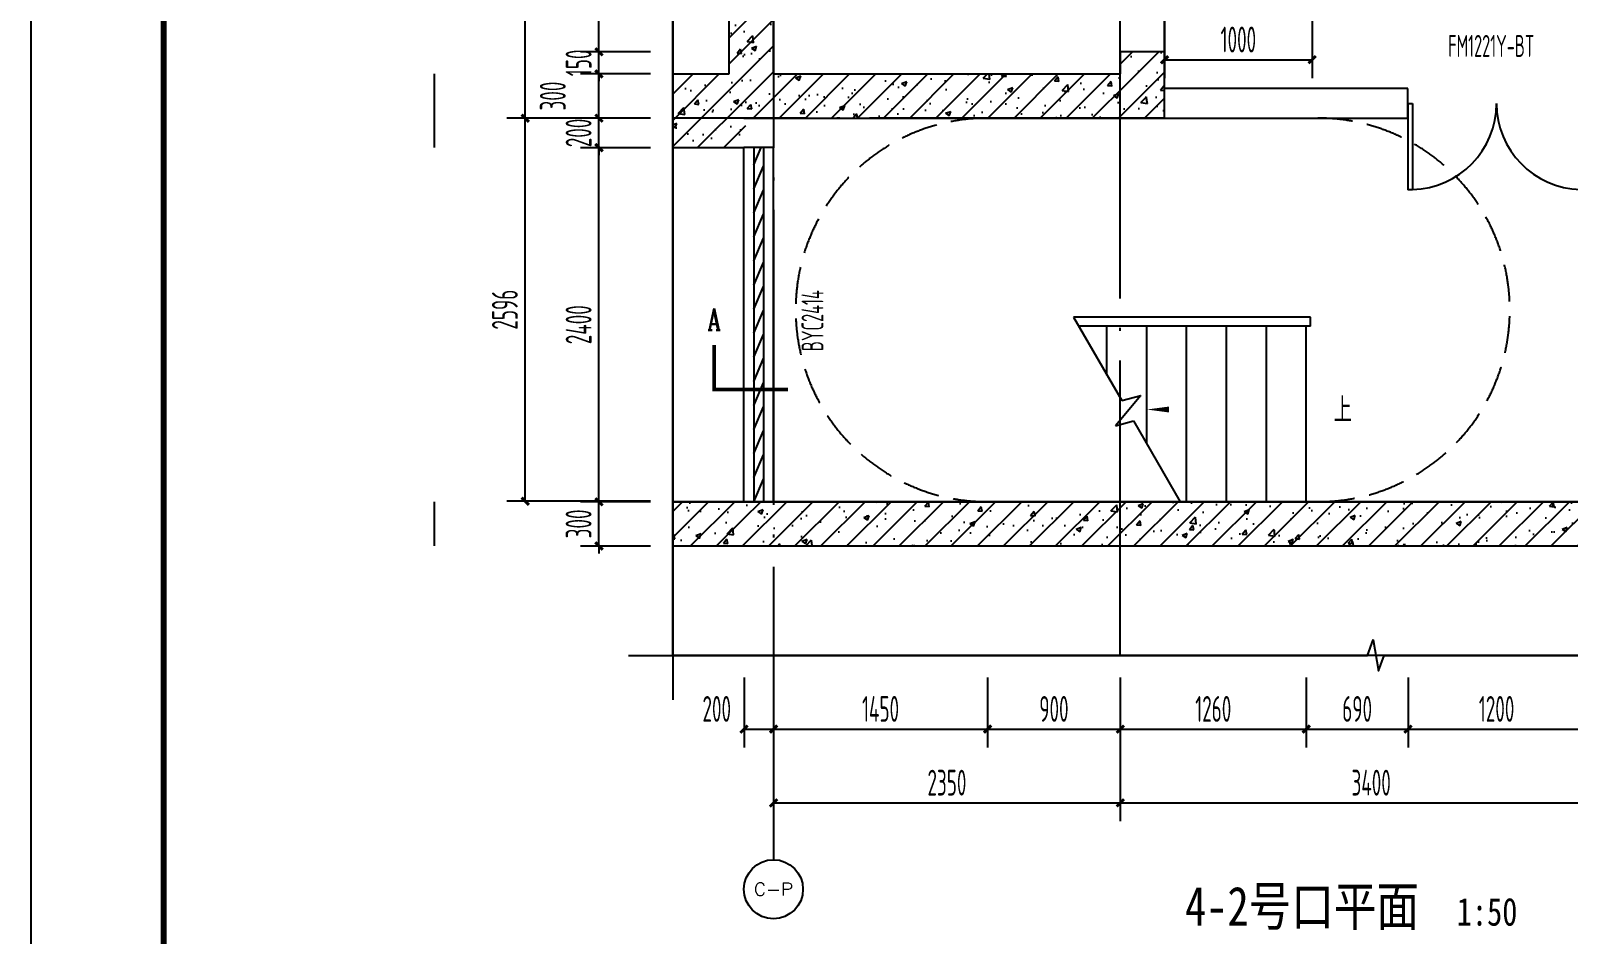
# Model space of a CAD drawing. Extents: x -473190 to 2138458, y -81875 to 2633646.
# Drawn here: x 1264213 to 1274633, y -69809 to -63685 of the extents above; entities that cross this region are included whole.
import ezdxf
from ezdxf.enums import TextEntityAlignment as Align

# ---------------------------------------------------------------- set-up
doc = ezdxf.new("R2010")
doc.units = 0
doc.header["$LTSCALE"] = 1000
doc.linetypes.add('DASH', pattern=[0.35, 0.25, -0.1])
doc.linetypes.add('DOTE', pattern=[2.42, 2, -0.2, 0.02, -0.2])
for name, color, linetype in [('A-DIM_SYMB', 3, 'Continuous'), ('A-PUB_TEXT', 7, 'Continuous'), ('A-STAIR', 3, 'Continuous'), ('A-WALL', 2, 'Continuous'), ('AXIS', 3, 'Continuous'), ('AXIS_TEXT', 7, 'Continuous'), ('DIM_SYMB', 3, 'Continuous'), ('DOOR_FIRE', 4, 'Continuous'), ('DOOR_FIRE_TEXT', 7, 'Continuous'), ('DOTE', 1, 'DOTE'), ('ECA_TK', 7, 'Continuous'), ('PUB_DIM', 3, 'Continuous'), ('PUB_HATCH', 8, 'Continuous'), ('PUB_TEXT', 7, 'Continuous'), ('RF-M', 4, 'Continuous'), ('RF-MBH', 11, 'Continuous'), ('RF-QT', 30, 'Continuous'), ('STAIR', 2, 'Continuous'), ('tk', 7, 'Continuous')]:
    doc.layers.add(name, color=color, linetype=linetype)
doc.styles.add('_TCH_AXIS', font='COMPLEX', dxfattribs={"bigfont": 'GBCBIG'})
doc.styles.add('_TCH_DIM', font='SIMPLEX', dxfattribs={"bigfont": 'GBCBIG'})
doc.styles.add('_TCH_DIM_T3', font='tssdeng.shx', dxfattribs={"width": 0.564706, "bigfont": '@@@tssdchn.shx'})
doc.styles.add('_TCH_LABEL', font='COMPLEX', dxfattribs={"bigfont": 'GBCBIG'})
doc.styles.add('_TCH_WINDOW', font='tssdeng.shx', dxfattribs={"width": 0.8, "height": 3.5, "bigfont": 'tssdchn.shx'})
doc.styles.add('COMPLEX', font='COMPLEX.shx', dxfattribs={"width": 0.65})
doc.styles.add('TYDG_01', font='', dxfattribs={"width": 0.8})
doc.styles.get('TYDG_01').set_extended_font_data('SimSun')
doc.dimstyles.new('_TCH_ARCH&&50', dxfattribs={"dimtxt": 175, "dimasz": 50, "dimexe": 125, "dimexo": 150, "dimgap": 50, "dimtad": 1, "dimdec": 0, "dimzin": 0, "dimdsep": 46, "dimtxsty": '_TCH_DIM_T3', "dimblk": 'ARCHTICK', "dimcen": 0.09, "dimclrt": 7, "dimazin": 2, "dimtfac": 1, "dimtdec": 0, "dimtix": 1, "dimtmove": 2, "dimatfit": 3, "dimfxl": 0, "dimtolj": 1, "dimtzin": 0, "dimarcsym": 0})
pattern_1 = [(45, (-477544.96, -71625.69), (-88.388348, 88.388348), []), (50, (-477544.96, -71625.7), (358.63009, -31.376067), [37.5, -412.5]), (355, (-477544.96, -71625.7), (-69.37567, 376.09607), [30, -330]), (100.4514, (-477515.08, -71628.3), (289.25469, 344.71977), [31.870095, -350.571056]), (46.1842, (-477544.96, -71525.7), (533.62052, -82.75951), [56.25, -618.75]), (96.6356, (-477500.5, -71532.6), (467.33135, 487.05894), [47.80514, -525.8565]), (351.1842, (-477544.96, -71525.7), (467.33097, 487.0593), [45, -495]), (21, (-477494.96, -71550.7), (298.453526, -201.309445), [37.5, -412.5]), (326, (-477494.96, -71550.7), (121.657666, 362.57502), [30, -330]), (71.4514, (-477470.1, -71567.47), (420.111314, 161.26525), [31.870095, -350.571056]), (37.5, (-477544.96, -71625.69), (6.079928, 166.446927), [0, -326, 0, -335, 0, -331.25]), (7.5, (-477544.96, -71625.69), (131.534769, 197.205856), [0, -191, 0, -318.5, 0, -126.25]), (327.5, (-477656.46, -71625.69), (266.911218, -11.277436), [0, -125, 0, -390, 0, -517.5]), (317.5, (-477706.46, -71625.7), (291.593085, 50.05249), [0, -162.5, 0, -259, 0, -367.5])]

# ---------------------------------------------------------------- blocks, each defined once
blk = doc.blocks.new('10B_A1E图框')
at = {"layer": 'ECA_TK'}
blk.add_lwpolyline([(0, 0), (841, 0), (841, 594), (0, 594)], close=True, dxfattribs=at)
at = {"layer": 'ECA_TK', "const_width": 0.8}
blk.add_lwpolyline([(831, 10), (831, 584), (18, 584), (18, 10)], close=True, dxfattribs=at)
blk = doc.blocks.new('_ArchTick')
at = {"color": 0, "linetype": 'ByBlock', "const_width": 0.4}
blk.add_lwpolyline([(-0.5, -0.5), (0.5, 0.5)], dxfattribs=at)
blk = doc.blocks.new('*D2008')
at = {"layer": 'Defpoints', "color": 0, "transparency": 16777216}
for p in [(1271897, -63378), (1272897, -63378), (1272897, -63882)]:
    blk.add_point(p, dxfattribs=at)
at = {"layer": 'PUB_DIM', "color": 0, "lineweight": -2, "transparency": 16777216}
for p, q in [((1271897, -63528), (1271897, -64007)), ((1272897, -63528), (1272897, -64007)), ((1271897, -63882), (1272897, -63882))]:
    blk.add_line(p, q, dxfattribs=at)
at = {"layer": 'PUB_DIM', "color": 0, "lineweight": -2, "transparency": 16777216, "xscale": 50, "yscale": 50, "zscale": 50, "rotation": 180}
blk.add_blockref('_ArchTick', (1271897, -63882), dxfattribs=at)
at = {"layer": 'PUB_DIM', "color": 0, "lineweight": -2, "transparency": 16777216, "xscale": 50, "yscale": 50, "zscale": 50}
blk.add_blockref('_ArchTick', (1272897, -63882), dxfattribs=at)
at = {"layer": 'PUB_DIM', "color": 7, "transparency": 16777216, "insert": (1272397, -63745), "char_height": 175, "attachment_point": 5, "style": '_TCH_DIM_T3'}
blk.add_mtext('\\A1;1000', dxfattribs=at)
blk = doc.blocks.new('*D2592')
at = {"layer": 'Defpoints', "color": 0, "transparency": 16777216}
for p in [(1268064, -66878), (1268564, -66878), (1268564, -67178)]:
    blk.add_point(p, dxfattribs=at)
at = {"layer": 'PUB_DIM', "color": 0, "lineweight": -2, "transparency": 16777216}
for p, q in [((1268414, -66878), (1267939, -66878)), ((1268064, -66878), (1268064, -66828)), ((1268064, -67178), (1268064, -66878)), ((1268414, -67178), (1267939, -67178)), ((1268064, -67178), (1268064, -67228))]:
    blk.add_line(p, q, dxfattribs=at)
at = {"layer": 'PUB_DIM', "color": 0, "lineweight": -2, "transparency": 16777216, "xscale": 50, "yscale": 50, "zscale": 50}
for p, rotation in [((1268064, -66878), 270), ((1268064, -67178), 90)]:
    blk.add_blockref('_ArchTick', p, dxfattribs=dict(at, rotation=rotation))
at = {"layer": 'PUB_DIM', "color": 7, "transparency": 16777216, "insert": (1267926, -67028), "char_height": 175, "attachment_point": 5, "rotation": 90, "style": '_TCH_DIM_T3'}
blk.add_mtext('\\A1;300', dxfattribs=at)
blk = doc.blocks.new('*D2593')
at = {"layer": 'Defpoints', "color": 0, "transparency": 16777216}
for p in [(1268064, -64478), (1268564, -64478), (1268564, -66878)]:
    blk.add_point(p, dxfattribs=at)
at = {"layer": 'PUB_DIM', "color": 0, "lineweight": -2, "transparency": 16777216}
for p, q in [((1268414, -64478), (1267939, -64478)), ((1268064, -66878), (1268064, -64478)), ((1268414, -66878), (1267939, -66878))]:
    blk.add_line(p, q, dxfattribs=at)
at = {"layer": 'PUB_DIM', "color": 0, "lineweight": -2, "transparency": 16777216, "xscale": 50, "yscale": 50, "zscale": 50}
for p, rotation in [((1268064, -64478), 90), ((1268064, -66878), 270)]:
    blk.add_blockref('_ArchTick', p, dxfattribs=dict(at, rotation=rotation))
at = {"layer": 'PUB_DIM', "color": 7, "transparency": 16777216, "insert": (1267926, -65678), "char_height": 175, "attachment_point": 5, "rotation": 90, "style": '_TCH_DIM_T3'}
blk.add_mtext('\\A1;2400', dxfattribs=at)
blk = doc.blocks.new('*D2594')
at = {"layer": 'Defpoints', "color": 0, "transparency": 16777216}
for p in [(1268064, -64278), (1268564, -64278), (1268564, -64478)]:
    blk.add_point(p, dxfattribs=at)
at = {"layer": 'PUB_DIM', "color": 0, "lineweight": -2, "transparency": 16777216}
for p, q in [((1268414, -64278), (1267939, -64278)), ((1268064, -64278), (1268064, -64228)), ((1268064, -64478), (1268064, -64278)), ((1268414, -64478), (1267939, -64478)), ((1268064, -64478), (1268064, -64528))]:
    blk.add_line(p, q, dxfattribs=at)
at = {"layer": 'PUB_DIM', "color": 0, "lineweight": -2, "transparency": 16777216, "xscale": 50, "yscale": 50, "zscale": 50}
for p, rotation in [((1268064, -64278), 270), ((1268064, -64478), 90)]:
    blk.add_blockref('_ArchTick', p, dxfattribs=dict(at, rotation=rotation))
at = {"layer": 'PUB_DIM', "color": 7, "transparency": 16777216, "insert": (1267926, -64378), "char_height": 175, "attachment_point": 5, "rotation": 90, "style": '_TCH_DIM_T3'}
blk.add_mtext('\\A1;200', dxfattribs=at)
blk = doc.blocks.new('*D2595')
at = {"layer": 'Defpoints', "color": 0, "transparency": 16777216}
for p in [(1268064, -63978), (1268564, -63978), (1268564, -64278)]:
    blk.add_point(p, dxfattribs=at)
at = {"layer": 'PUB_DIM', "color": 0, "lineweight": -2, "transparency": 16777216}
for p, q in [((1268414, -63978), (1267939, -63978)), ((1268064, -64278), (1268064, -63978)), ((1268414, -64278), (1267939, -64278))]:
    blk.add_line(p, q, dxfattribs=at)
at = {"layer": 'PUB_DIM', "color": 0, "lineweight": -2, "transparency": 16777216, "xscale": 50, "yscale": 50, "zscale": 50}
for p, rotation in [((1268064, -63978), 90), ((1268064, -64278), 270)]:
    blk.add_blockref('_ArchTick', p, dxfattribs=dict(at, rotation=rotation))
at = {"layer": 'PUB_DIM', "color": 7, "transparency": 16777216, "insert": (1267751, -64128), "char_height": 175, "attachment_point": 5, "rotation": 90, "style": '_TCH_DIM_T3'}
blk.add_mtext('\\A1;300', dxfattribs=at)
blk = doc.blocks.new('*D2596')
at = {"layer": 'Defpoints', "color": 0, "transparency": 16777216}
for p in [(1268064, -63828), (1268564, -63828), (1268564, -63978)]:
    blk.add_point(p, dxfattribs=at)
at = {"layer": 'PUB_DIM', "color": 0, "lineweight": -2, "transparency": 16777216}
for p, q in [((1268414, -63828), (1267939, -63828)), ((1268064, -63828), (1268064, -63778)), ((1268064, -63978), (1268064, -63828)), ((1268414, -63978), (1267939, -63978)), ((1268064, -63978), (1268064, -64028))]:
    blk.add_line(p, q, dxfattribs=at)
at = {"layer": 'PUB_DIM', "color": 0, "lineweight": -2, "transparency": 16777216, "xscale": 50, "yscale": 50, "zscale": 50}
for p, rotation in [((1268064, -63828), 270), ((1268064, -63978), 90)]:
    blk.add_blockref('_ArchTick', p, dxfattribs=dict(at, rotation=rotation))
at = {"layer": 'PUB_DIM', "color": 7, "transparency": 16777216, "insert": (1267926, -63903), "char_height": 175, "attachment_point": 5, "rotation": 90, "style": '_TCH_DIM_T3'}
blk.add_mtext('\\A1;150', dxfattribs=at)
blk = doc.blocks.new('*D2597')
at = {"layer": 'Defpoints', "color": 0, "transparency": 16777216}
for p in [(1268064, -62628), (1268564, -62628), (1268564, -63828)]:
    blk.add_point(p, dxfattribs=at)
at = {"layer": 'PUB_DIM', "color": 0, "lineweight": -2, "transparency": 16777216}
for p, q in [((1268414, -62628), (1267939, -62628)), ((1268064, -63828), (1268064, -62628)), ((1268414, -63828), (1267939, -63828))]:
    blk.add_line(p, q, dxfattribs=at)
at = {"layer": 'PUB_DIM', "color": 0, "lineweight": -2, "transparency": 16777216, "xscale": 50, "yscale": 50, "zscale": 50}
for p, rotation in [((1268064, -62628), 90), ((1268064, -63828), 270)]:
    blk.add_blockref('_ArchTick', p, dxfattribs=dict(at, rotation=rotation))
at = {"layer": 'PUB_DIM', "color": 7, "transparency": 16777216, "insert": (1267926, -63228), "char_height": 175, "attachment_point": 5, "rotation": 90, "style": '_TCH_DIM_T3'}
blk.add_mtext('\\A1;1200', dxfattribs=at)
blk = doc.blocks.new('*D2610')
at = {"layer": 'Defpoints', "color": 0, "transparency": 16777216}
for p in [(1269047, -67919), (1269247, -67919), (1269247, -68419)]:
    blk.add_point(p, dxfattribs=at)
at = {"layer": 'PUB_DIM', "color": 0, "lineweight": -2, "transparency": 16777216}
for p, q in [((1269047, -68069), (1269047, -68544)), ((1269247, -68069), (1269247, -68544)), ((1269047, -68419), (1269247, -68419))]:
    blk.add_line(p, q, dxfattribs=at)
at = {"layer": 'PUB_DIM', "color": 0, "lineweight": -2, "transparency": 16777216, "xscale": 50, "yscale": 50, "zscale": 50, "rotation": 180}
blk.add_blockref('_ArchTick', (1269047, -68419), dxfattribs=at)
at = {"layer": 'PUB_DIM', "color": 0, "lineweight": -2, "transparency": 16777216, "xscale": 50, "yscale": 50, "zscale": 50}
blk.add_blockref('_ArchTick', (1269247, -68419), dxfattribs=at)
at = {"layer": 'PUB_DIM', "color": 7, "transparency": 16777216, "insert": (1268862, -68282), "char_height": 175, "attachment_point": 5, "style": '_TCH_DIM_T3'}
blk.add_mtext('\\A1;200', dxfattribs=at)
blk = doc.blocks.new('*D2611')
at = {"layer": 'Defpoints', "color": 0, "transparency": 16777216}
for p in [(1269247, -67919), (1270697, -67919), (1270697, -68419)]:
    blk.add_point(p, dxfattribs=at)
at = {"layer": 'PUB_DIM', "color": 0, "lineweight": -2, "transparency": 16777216}
for p, q in [((1269247, -68069), (1269247, -68544)), ((1270697, -68069), (1270697, -68544)), ((1269247, -68419), (1270697, -68419))]:
    blk.add_line(p, q, dxfattribs=at)
at = {"layer": 'PUB_DIM', "color": 0, "lineweight": -2, "transparency": 16777216, "xscale": 50, "yscale": 50, "zscale": 50, "rotation": 180}
blk.add_blockref('_ArchTick', (1269247, -68419), dxfattribs=at)
at = {"layer": 'PUB_DIM', "color": 0, "lineweight": -2, "transparency": 16777216, "xscale": 50, "yscale": 50, "zscale": 50}
blk.add_blockref('_ArchTick', (1270697, -68419), dxfattribs=at)
at = {"layer": 'PUB_DIM', "color": 7, "transparency": 16777216, "insert": (1269972, -68282), "char_height": 175, "attachment_point": 5, "style": '_TCH_DIM_T3'}
blk.add_mtext('\\A1;1450', dxfattribs=at)
blk = doc.blocks.new('*D2612')
at = {"layer": 'Defpoints', "color": 0, "transparency": 16777216}
for p in [(1270697, -67919), (1271597, -67919), (1271597, -68419)]:
    blk.add_point(p, dxfattribs=at)
at = {"layer": 'PUB_DIM', "color": 0, "lineweight": -2, "transparency": 16777216}
for p, q in [((1270697, -68069), (1270697, -68544)), ((1271597, -68069), (1271597, -68544)), ((1270697, -68419), (1271597, -68419))]:
    blk.add_line(p, q, dxfattribs=at)
at = {"layer": 'PUB_DIM', "color": 0, "lineweight": -2, "transparency": 16777216, "xscale": 50, "yscale": 50, "zscale": 50, "rotation": 180}
blk.add_blockref('_ArchTick', (1270697, -68419), dxfattribs=at)
at = {"layer": 'PUB_DIM', "color": 0, "lineweight": -2, "transparency": 16777216, "xscale": 50, "yscale": 50, "zscale": 50}
blk.add_blockref('_ArchTick', (1271597, -68419), dxfattribs=at)
at = {"layer": 'PUB_DIM', "color": 7, "transparency": 16777216, "insert": (1271147, -68282), "char_height": 175, "attachment_point": 5, "style": '_TCH_DIM_T3'}
blk.add_mtext('\\A1;900', dxfattribs=at)
blk = doc.blocks.new('*D2613')
at = {"layer": 'Defpoints', "color": 0, "transparency": 16777216}
for p in [(1271597, -67919), (1272857, -67919), (1272857, -68419)]:
    blk.add_point(p, dxfattribs=at)
at = {"layer": 'PUB_DIM', "color": 0, "lineweight": -2, "transparency": 16777216}
for p, q in [((1271597, -68069), (1271597, -68544)), ((1272857, -68069), (1272857, -68544)), ((1271597, -68419), (1272857, -68419))]:
    blk.add_line(p, q, dxfattribs=at)
at = {"layer": 'PUB_DIM', "color": 0, "lineweight": -2, "transparency": 16777216, "xscale": 50, "yscale": 50, "zscale": 50, "rotation": 180}
blk.add_blockref('_ArchTick', (1271597, -68419), dxfattribs=at)
at = {"layer": 'PUB_DIM', "color": 0, "lineweight": -2, "transparency": 16777216, "xscale": 50, "yscale": 50, "zscale": 50}
blk.add_blockref('_ArchTick', (1272857, -68419), dxfattribs=at)
at = {"layer": 'PUB_DIM', "color": 7, "transparency": 16777216, "insert": (1272227, -68282), "char_height": 175, "attachment_point": 5, "style": '_TCH_DIM_T3'}
blk.add_mtext('\\A1;1260', dxfattribs=at)
blk = doc.blocks.new('*D2614')
at = {"layer": 'Defpoints', "color": 0, "transparency": 16777216}
for p in [(1272857, -67919), (1273547, -67919), (1273547, -68419)]:
    blk.add_point(p, dxfattribs=at)
at = {"layer": 'PUB_DIM', "color": 0, "lineweight": -2, "transparency": 16777216}
for p, q in [((1272857, -68069), (1272857, -68544)), ((1273547, -68069), (1273547, -68544)), ((1272857, -68419), (1273547, -68419))]:
    blk.add_line(p, q, dxfattribs=at)
at = {"layer": 'PUB_DIM', "color": 0, "lineweight": -2, "transparency": 16777216, "xscale": 50, "yscale": 50, "zscale": 50, "rotation": 180}
blk.add_blockref('_ArchTick', (1272857, -68419), dxfattribs=at)
at = {"layer": 'PUB_DIM', "color": 0, "lineweight": -2, "transparency": 16777216, "xscale": 50, "yscale": 50, "zscale": 50}
blk.add_blockref('_ArchTick', (1273547, -68419), dxfattribs=at)
at = {"layer": 'PUB_DIM', "color": 7, "transparency": 16777216, "insert": (1273202, -68282), "char_height": 175, "attachment_point": 5, "style": '_TCH_DIM_T3'}
blk.add_mtext('\\A1;690', dxfattribs=at)
blk = doc.blocks.new('*D2615')
at = {"layer": 'Defpoints', "color": 0, "transparency": 16777216}
for p in [(1273547, -67919), (1274747, -67919), (1274747, -68419)]:
    blk.add_point(p, dxfattribs=at)
at = {"layer": 'PUB_DIM', "color": 0, "lineweight": -2, "transparency": 16777216}
for p, q in [((1273547, -68069), (1273547, -68544)), ((1274747, -68069), (1274747, -68544)), ((1273547, -68419), (1274747, -68419))]:
    blk.add_line(p, q, dxfattribs=at)
at = {"layer": 'PUB_DIM', "color": 0, "lineweight": -2, "transparency": 16777216, "xscale": 50, "yscale": 50, "zscale": 50, "rotation": 180}
blk.add_blockref('_ArchTick', (1273547, -68419), dxfattribs=at)
at = {"layer": 'PUB_DIM', "color": 0, "lineweight": -2, "transparency": 16777216, "xscale": 50, "yscale": 50, "zscale": 50}
blk.add_blockref('_ArchTick', (1274747, -68419), dxfattribs=at)
at = {"layer": 'PUB_DIM', "color": 7, "transparency": 16777216, "insert": (1274147, -68282), "char_height": 175, "attachment_point": 5, "style": '_TCH_DIM_T3'}
blk.add_mtext('\\A1;1200', dxfattribs=at)
blk = doc.blocks.new('*D2622')
at = {"layer": 'Defpoints', "color": 0, "transparency": 16777216}
for p in [(1269247, -67919), (1271597, -67919), (1271597, -68919)]:
    blk.add_point(p, dxfattribs=at)
at = {"layer": 'PUB_DIM', "color": 0, "lineweight": -2, "transparency": 16777216}
for p, q in [((1269247, -68069), (1269247, -69044)), ((1271597, -68069), (1271597, -69044)), ((1269247, -68919), (1271597, -68919))]:
    blk.add_line(p, q, dxfattribs=at)
at = {"layer": 'PUB_DIM', "color": 0, "lineweight": -2, "transparency": 16777216, "xscale": 50, "yscale": 50, "zscale": 50, "rotation": 180}
blk.add_blockref('_ArchTick', (1269247, -68919), dxfattribs=at)
at = {"layer": 'PUB_DIM', "color": 0, "lineweight": -2, "transparency": 16777216, "xscale": 50, "yscale": 50, "zscale": 50}
blk.add_blockref('_ArchTick', (1271597, -68919), dxfattribs=at)
at = {"layer": 'PUB_DIM', "color": 7, "transparency": 16777216, "insert": (1270422, -68782), "char_height": 175, "attachment_point": 5, "style": '_TCH_DIM_T3'}
blk.add_mtext('\\A1;2350', dxfattribs=at)
blk = doc.blocks.new('*D2623')
at = {"layer": 'Defpoints', "color": 0, "transparency": 16777216}
for p in [(1271597, -67919), (1274997, -67919), (1274997, -68919)]:
    blk.add_point(p, dxfattribs=at)
at = {"layer": 'PUB_DIM', "color": 0, "lineweight": -2, "transparency": 16777216}
for p, q in [((1271597, -68069), (1271597, -69044)), ((1274997, -68069), (1274997, -69044)), ((1271597, -68919), (1274997, -68919))]:
    blk.add_line(p, q, dxfattribs=at)
at = {"layer": 'PUB_DIM', "color": 0, "lineweight": -2, "transparency": 16777216, "xscale": 50, "yscale": 50, "zscale": 50, "rotation": 180}
blk.add_blockref('_ArchTick', (1271597, -68919), dxfattribs=at)
at = {"layer": 'PUB_DIM', "color": 0, "lineweight": -2, "transparency": 16777216, "xscale": 50, "yscale": 50, "zscale": 50}
blk.add_blockref('_ArchTick', (1274997, -68919), dxfattribs=at)
at = {"layer": 'PUB_DIM', "color": 7, "transparency": 16777216, "insert": (1273297, -68782), "char_height": 175, "attachment_point": 5, "style": '_TCH_DIM_T3'}
blk.add_mtext('\\A1;3400', dxfattribs=at)
blk = doc.blocks.new('*D2625')
at = {"layer": 'Defpoints', "color": 0, "transparency": 16777216}
for p in [(1267564, -64278), (1268564, -64278), (1268564, -66874)]:
    blk.add_point(p, dxfattribs=at)
at = {"layer": 'PUB_DIM', "color": 0, "lineweight": -2, "transparency": 16777216}
for p, q in [((1268414, -64278), (1267439, -64278)), ((1267564, -66874), (1267564, -64278)), ((1268414, -66874), (1267439, -66874))]:
    blk.add_line(p, q, dxfattribs=at)
at = {"layer": 'PUB_DIM', "color": 0, "lineweight": -2, "transparency": 16777216, "xscale": 50, "yscale": 50, "zscale": 50}
for p, rotation in [((1267564, -64278), 90), ((1267564, -66874), 270)]:
    blk.add_blockref('_ArchTick', p, dxfattribs=dict(at, rotation=rotation))
at = {"layer": 'PUB_DIM', "color": 7, "transparency": 16777216, "insert": (1267426, -65576), "char_height": 175, "attachment_point": 5, "rotation": 90, "style": '_TCH_DIM_T3'}
blk.add_mtext('\\A1;2596', dxfattribs=at)
blk = doc.blocks.new('*D2626')
at = {"layer": 'Defpoints', "color": 0, "transparency": 16777216}
for p in [(1267564, -62378), (1268564, -62378), (1268564, -64278)]:
    blk.add_point(p, dxfattribs=at)
at = {"layer": 'PUB_DIM', "color": 0, "lineweight": -2, "transparency": 16777216}
for p, q in [((1268414, -62378), (1267439, -62378)), ((1267564, -64278), (1267564, -62378)), ((1268414, -64278), (1267439, -64278))]:
    blk.add_line(p, q, dxfattribs=at)
at = {"layer": 'PUB_DIM', "color": 0, "lineweight": -2, "transparency": 16777216, "xscale": 50, "yscale": 50, "zscale": 50}
for p, rotation in [((1267564, -62378), 90), ((1267564, -64278), 270)]:
    blk.add_blockref('_ArchTick', p, dxfattribs=dict(at, rotation=rotation))
at = {"layer": 'PUB_DIM', "color": 7, "transparency": 16777216, "insert": (1267426, -63328), "char_height": 175, "attachment_point": 5, "rotation": 90, "style": '_TCH_DIM_T3'}
blk.add_mtext('\\A1;1900', dxfattribs=at)
blk = doc.blocks.new('_AXISO')
blk.add_circle((0, 0), 0.5)
at = {"layer": 'AXIS_TEXT', "style": 'COMPLEX', "width": 1.041667}
blk.add_attdef('A', text='', height=0.56, dxfattribs=at).set_placement((-0.25, -0.28), (0.25, -0.28), align=Align.FIT)

msp = doc.modelspace()

# ---------------------------------------------------------------- hatches: boundary and pattern name
at = {"layer": 'PUB_HATCH'}
h = msp.add_hatch(dxfattribs=at)
h.set_pattern_fill('钢筋混凝土', color=256, scale=50, style=0)
h.set_pattern_definition(pattern_1)
h.paths.add_polyline_path([(1269246.5, -62677.6), (1268946.5, -62677.6), (1268946.5, -63977.6), (1269071.5, -64177.6), (1269246.5, -63977.6)])
h = msp.add_hatch(dxfattribs=at)
h.set_pattern_fill('钢筋混凝土', color=256, scale=50, style=0)
h.set_pattern_definition(pattern_1)
h.paths.add_polyline_path([(1271896.5, -64277.6), (1271896.5, -63827.6), (1271596.5, -63827.6), (1271596.5, -63977.6)])
h = msp.add_hatch(dxfattribs=at)
h.set_pattern_fill('钢筋混凝土', color=256, scale=50, style=0)
h.set_pattern_definition(pattern_1)
h.paths.add_polyline_path([(1268563.7, -64477.6), (1269046.5, -64477.6), (1269071.5, -64177.6), (1268946.5, -63977.6), (1268563.7, -63977.6)])
h = msp.add_hatch(dxfattribs=at)
h.set_pattern_fill('钢筋混凝土', color=256, scale=50, style=0)
h.set_pattern_definition(pattern_1)
h.paths.add_polyline_path([(1269071.5, -64177.6), (1269046.5, -64277.6), (1271896.5, -64277.6), (1271596.5, -63977.6), (1269246.5, -63977.6)])
h = msp.add_hatch(dxfattribs=at)
h.set_pattern_fill('钢筋混凝土', color=256, scale=50, style=0)
h.set_pattern_definition(pattern_1)
h.paths.add_polyline_path([(1268563.7, -67177.6), (1269046.5, -67177.6), (1269046.5, -66877.6), (1268563.7, -66877.6)])
h = msp.add_hatch(dxfattribs=at)
h.set_pattern_fill('钢筋混凝土', color=256, scale=50, style=0)
h.set_pattern_definition(pattern_1)
h.paths.add_polyline_path([(1269046.5, -66877.6), (1269046.5, -67177.6), (1274996.5, -67177.6), (1274996.5, -66877.6)])

# ---------------------------------------------------------------- linework, layer by layer
msp.add_line((1278093.4, -66877.6), (1268563.7, -66877.6))
msp.add_lwpolyline([(1268563.7, -55219.6), (1278093.4, -55219.6), (1278093.4, -67919.5), (1268563.7, -67919.5)], close=True)
at = {"layer": 'A-DIM_SYMB'}
msp.add_lwpolyline([(1272991.5, -66252.6, 0, 0, 0), (1271776.5, -66252.6, 0, 40, 0), (1271926.5, -66252.6, 0, 0, 0)], format="xyseb", dxfattribs=at)
at = {"layer": 'A-STAIR'}
for p, q in [((1272856.5, -65627.6), (1271280.7, -65627.6)), ((1271280.7, -65627.6), (1271606.6, -66192.1)), ((1272886.5, -65627.6), (1271280.7, -65627.6)), ((1272886.5, -65687.6), (1272886.5, -65627.6)), ((1272886.5, -65687.6), (1271315.3, -65687.6)), ((1271506.5, -66018.8), (1271506.5, -65687.6)), ((1271776.5, -66486.4), (1271776.5, -65687.6)), ((1272046.5, -66877.6), (1272046.5, -65687.6)), ((1272316.5, -66877.6), (1272316.5, -65687.6)), ((1272586.5, -66877.6), (1272586.5, -65687.6)), ((1272856.5, -66877.6), (1272856.5, -65687.6)), ((1271737, -66157.1), (1271564.1, -66363.2)), ((1271606.6, -66192.1), (1271737, -66157.1)), ((1271564.1, -66363.2), (1271686.4, -66330.4)), ((1271686.4, -66330.4), (1272002.4, -66877.6)), ((1272856.5, -66877.6), (1272002.4, -66877.6))]:
    msp.add_line(p, q, dxfattribs=at)
at = {"layer": 'A-WALL'}
for p, q in [((1273546.5, -64077.6), (1271896.5, -64077.6)), ((1273546.5, -64277.6), (1273546.5, -64077.6)), ((1271896.5, -64277.6), (1273546.5, -64277.6)), ((1269246.5, -64477.6), (1269046.5, -64477.6)), ((1269246.5, -66877.6), (1269046.5, -66877.6))]:
    msp.add_line(p, q, dxfattribs=at)
at = {"layer": 'AXIS'}
msp.add_line((1269246.5, -67919.5), (1269246.5, -69304), dxfattribs=at)
at = {"layer": 'DIM_SYMB'}
for points in [[(1268563.7, -54919.6), (1268563.7, -61513.3), (1268668.7, -61551.5), (1268458.7, -61588.5), (1268563.7, -61625.8), (1268563.7, -68219.5)], [(1268263.7, -67919.5), (1273272.3, -67919.5), (1273310.5, -67814.5), (1273347.6, -68024.5), (1273384.8, -67919.5), (1278393.4, -67919.5)]]:
    msp.add_lwpolyline(points, dxfattribs=at)
at = {"layer": 'DIM_SYMB', "const_width": 25}
msp.add_lwpolyline([(1268845, -65816.3), (1268845, -66116.3), (1269345, -66116.3)], dxfattribs=at)
at = {"layer": 'DOOR_FIRE'}
for p, q in [((1273546.5, -64177.6), (1273546.5, -64762.6)), ((1273546.5, -64177.6), (1273576.5, -64177.6)), ((1273576.5, -64177.6), (1273576.5, -64762.6)), ((1273576.5, -64762.6), (1273546.5, -64762.6))]:
    msp.add_line(p, q, dxfattribs=at)
for centre, start, end in [((1273561.5, -64177.6), 271.46928, 0), ((1274731.5, -64177.6), 180, 268.53072)]:
    msp.add_arc(centre, 585, start, end, dxfattribs=at)
at = {"layer": 'DOTE'}
for p, q in [((1269246.5, -55219.6), (1269246.5, -67919.5)), ((1271596.5, -67919.5), (1271596.5, -55219.6)), ((1271896.5, -64277.6), (1268563.7, -64277.6)), ((1278093.4, -66877.6), (1268563.7, -66877.6))]:
    msp.add_line(p, q, dxfattribs=at)
at = {"layer": 'RF-M'}
for p, q in [((1271596.5, -63827.6), (1271596.5, -62627.6)), ((1271896.5, -63827.6), (1271896.5, -62627.6)), ((1269246.5, -64477.6), (1269046.5, -64477.6)), ((1269046.5, -66877.6), (1269046.5, -64477.6)), ((1269113.2, -64477.6), (1269113.2, -66877.6)), ((1269113.2, -64593.1), (1269163.2, -64477.6)), ((1269179.9, -64477.6), (1269179.9, -66877.6)), ((1269246.5, -66877.6), (1269246.5, -64477.6)), ((1269113.2, -64756.3), (1269179.9, -64602.4)), ((1269113.2, -64919.5), (1269179.9, -64765.6)), ((1269113.2, -65082.6), (1269179.9, -64928.8)), ((1269113.2, -65245.8), (1269179.9, -65092)), ((1269113.2, -65409), (1269179.9, -65255.1)), ((1269113.2, -65572.2), (1269179.9, -65418.3)), ((1269113.2, -65735.3), (1269179.9, -65581.5)), ((1269113.2, -65898.5), (1269179.9, -65744.7)), ((1269113.2, -66061.7), (1269179.9, -65907.9)), ((1269113.2, -66224.9), (1269179.9, -66071)), ((1269113.2, -66388.1), (1269179.9, -66234.2)), ((1269113.2, -66551.2), (1269179.9, -66397.4)), ((1269113.2, -66714.4), (1269179.9, -66560.6)), ((1269113.2, -66877.6), (1269179.9, -66723.7)), ((1269046.5, -66877.6), (1269246.5, -66877.6))]:
    msp.add_line(p, q, dxfattribs=at)
at = {"layer": 'RF-QT'}
for p, q in [((1268946.5, -63977.6), (1268946.5, -62677.6)), ((1269246.5, -63977.6), (1269246.5, -62677.6)), ((1271896.5, -63827.6), (1271596.5, -63827.6)), ((1271596.5, -63827.6), (1271596.5, -63977.6)), ((1271896.5, -64277.6), (1271896.5, -63827.6)), ((1266946.5, -63977.6), (1266946.5, -64477.6)), ((1268563.7, -63977.6), (1268946.5, -63977.6)), ((1269246.5, -63977.6), (1271596.5, -63977.6)), ((1269046.5, -64277.6), (1271896.5, -64277.6)), ((1268563.7, -64477.6), (1269046.5, -64477.6)), ((1266946.5, -66877.6), (1266946.5, -67177.6)), ((1268563.7, -66877.6), (1269046.5, -66877.6)), ((1269046.5, -66877.6), (1274996.5, -66877.6)), ((1268563.7, -67177.6), (1269046.5, -67177.6)), ((1269046.5, -67177.6), (1274996.5, -67177.6))]:
    msp.add_line(p, q, dxfattribs=at)
at = {"layer": 'STAIR', "color": 9, "linetype": 'DASH'}
for centre, start, end in [((1270696.5, -65577.6), 90, 270), ((1272936.5, -65577.6), 270, 90), ((1272936.5, -65577.6), 270, 90)]:
    msp.add_arc(centre, 1300, start, end, dxfattribs=at)

# ---------------------------------------------------------------- block references
at = {"layer": 'AXIS'}
ref = msp.add_blockref('_AXISO', (1269246.5, -69504), dxfattribs=dict(at, xscale=400, yscale=400, zscale=400))
ref.add_attrib('A', 'C-P', dxfattribs={"layer": 'AXIS_TEXT', "height": 87.3, "style": '_TCH_AXIS'}).set_placement((1269113.5, -69547.7), (1269379.5, -69547.7), align=Align.FIT)
at = {"layer": 'tk', "xscale": 50, "yscale": 50, "zscale": 50}
msp.add_blockref('10B_A1E图框', (1264213.1, -81874.7), dxfattribs=at)

# ---------------------------------------------------------------- texts
at = {"layer": 'A-PUB_TEXT', "style": '_TCH_DIM'}
msp.add_text('上', height=168.8, dxfattribs=at).set_placement((1273044, -66340.1))
at = {"layer": 'DOOR_FIRE_TEXT', "style": '_TCH_WINDOW', "width": 0.564706}
msp.add_text('FM1221Y-BT', height=148.75, dxfattribs=at).set_placement((1273818.6, -63862.5))
at = {"layer": 'PUB_TEXT'}
for s, height, style, width, p in [('A', 148.8, '_TCH_LABEL', 0.705882, (1268800, -65715.7)), ('4-2号口平面', 264.35, 'TYDG_01', 0.8, (1272035.4, -69751)), ('1:50', 188.82, 'TYDG_01', 0.8, (1273877, -69751))]:
    msp.add_text(s, height=height, dxfattribs=dict(at, style=style, width=width)).set_placement(p)
at = {"layer": 'RF-MBH', "style": '_TCH_WINDOW', "width": 0.564706}
msp.add_text('BYC2414', height=148.75, rotation=90, dxfattribs=at).set_placement((1269585.3, -65857.2))

# ---------------------------------------------------------------- dimensions: what is measured, and where the dimension line sits
at = {"layer": 'PUB_DIM'}
for p1, p2, distance, picture, middle in [((1268563.7, -64277.6), (1268563.7, -62377.6), 1000, '*D2626', (1267426.2, -63327.6)), ((1268563.7, -63827.6), (1268563.7, -62627.6), 500, '*D2597', (1267926.2, -63227.6)), ((1271896.5, -63377.6), (1272896.5, -63377.6), -504.7, '*D2008', (1272396.5, -63744.8)), ((1268563.7, -63977.6), (1268563.7, -63827.6), 500, '*D2596', (1267926.2, -63902.6)), ((1268563.7, -64477.6), (1268563.7, -64277.6), 500, '*D2594', (1267926.2, -64377.6)), ((1268563.7003, -66874.0568), (1268563.7003, -64277.5961), 1000, '*D2625', (1267426.2003, -65575.8264)), ((1268563.7, -66877.6), (1268563.7, -64477.6), 500, '*D2593', (1267926.2, -65677.6)), ((1268563.7, -67177.6), (1268563.7, -66877.6), 500, '*D2592', (1267926.2, -67027.6)), ((1269246.5, -67919.5), (1270696.5, -67919.5), -500, '*D2611', (1269971.5, -68282)), ((1269246.5, -67919.5), (1271596.5, -67919.5), -1000, '*D2622', (1270421.5, -68782)), ((1270696.5, -67919.5), (1271596.5, -67919.5), -500, '*D2612', (1271146.5, -68282)), ((1271596.5, -67919.5), (1272856.5, -67919.5), -500, '*D2613', (1272226.5, -68282)), ((1271596.5, -67919.5), (1274996.5, -67919.5), -1000, '*D2623', (1273296.5, -68782)), ((1272856.5, -67919.5), (1273546.5, -67919.5), -500, '*D2614', (1273201.5, -68282)), ((1273546.5, -67919.5), (1274746.5, -67919.5), -500, '*D2615', (1274146.5, -68282))]:
    dim = msp.add_aligned_dim(p1=p1, p2=p2, distance=distance, dimstyle='_TCH_ARCH&&50', dxfattribs=at)
    dim.commit()
    dim.dimension.update_dxf_attribs({"geometry": picture, "text_midpoint": middle})
for base, p1, p2, angle, picture, middle in [((1268063.7, -63977.6), (1268563.7, -64277.6), (1268563.7, -63977.6), 90, '*D2595', (1267751.2, -64127.6)), ((1269246.5, -68419.5), (1269046.5, -67919.5), (1269246.5, -67919.5), 0, '*D2610', (1268861.5, -68282))]:
    dim = msp.add_linear_dim(base=base, p1=p1, p2=p2, angle=angle, dimstyle='_TCH_ARCH&&50', dxfattribs=at)
    dim.commit()
    dim.dimension.update_dxf_attribs({"geometry": picture, "text_midpoint": middle, "dimtype": 129})

doc.saveas('drawing.dxf')
